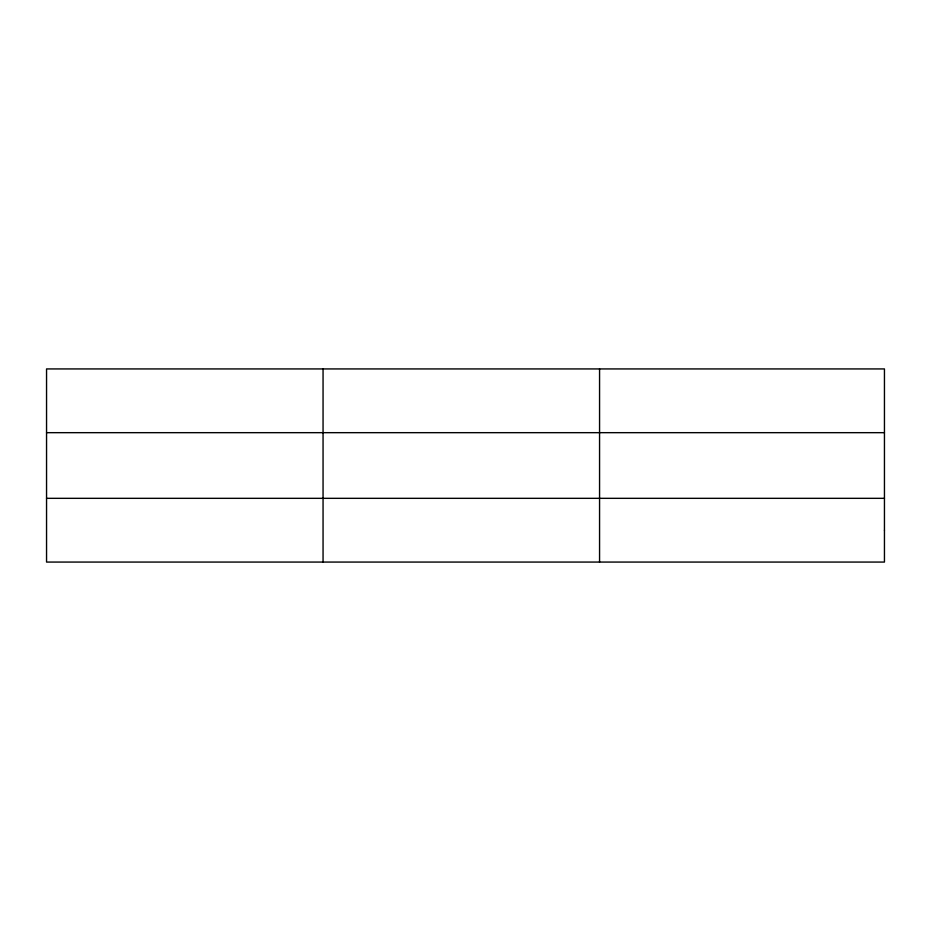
<?xml version="1.0" encoding="UTF-8"?>
<svg xmlns="http://www.w3.org/2000/svg" width="931" height="931" viewBox="0 0 931 931"><rect width="100%" height="100%" fill="white"/><g stroke="black" fill="none" stroke-linecap="round" stroke-linejoin="round"><path stroke-width="1.4" d="M323.057 562.068L323.057 368.932M599.564 562.068L599.564 368.932M46.55 432.671L884.45 432.671M46.55 498.329L884.45 498.329M884.45 530.205L884.45 562.068L46.55 562.068L46.55 368.932L884.45 368.932L884.45 530.205"/></g></svg>
